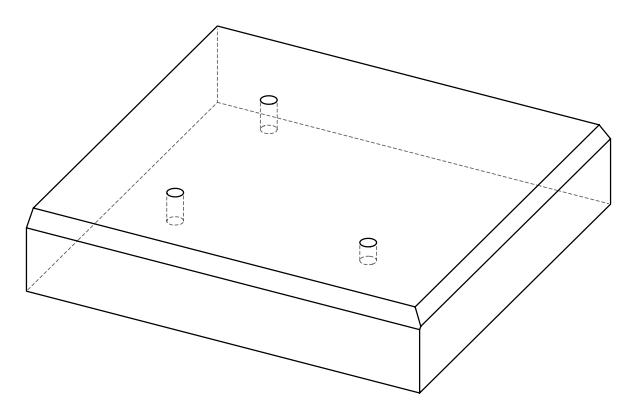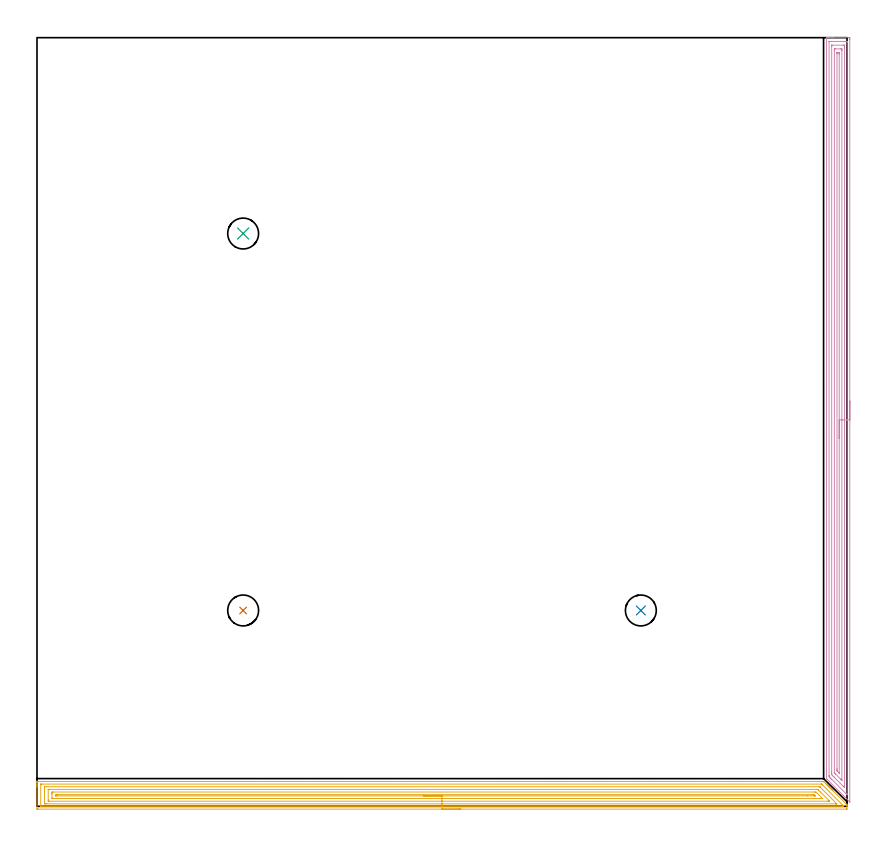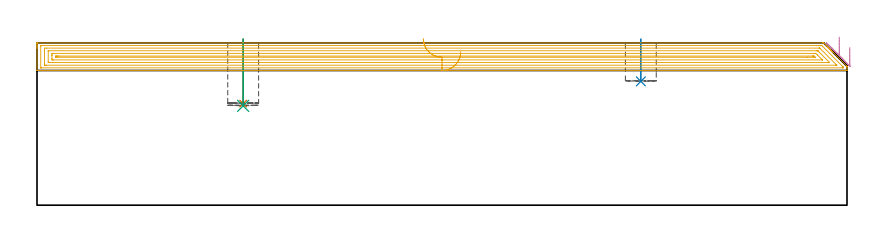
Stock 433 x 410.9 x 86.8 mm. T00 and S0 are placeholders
(PLAN: 5 operations, 1 tool changes, 37.4 min)
(1 INDEXABLE_INSERT_DRILL_BLIND_HOLE_FROM_SOLID | STEP1POCKET | NXT0302_004 | 0.14 min | 6892 mm3)
(2 INDEXABLE_INSERT_DRILL_BLIND_HOLE_FROM_SOLID_1 | STEP1POCKET_1 | NXT0302_004 | 0.09 min | 4353 mm3)
(3 INDEXABLE_INSERT_DRILL_BLIND_HOLE_FROM_SOLID_2 | STEP1POCKET_2 | NXT0302_004 | 0.14 min | 7149 mm3)
(4 AREA_MILL | FG_CHAMFER_SURFACE | UGT0205_001 | 16.33 min | 32095 mm3)
(5 AREA_MILL_1 | FG_CHAMFER_SURFACE_1 | UGT0205_001 | 20.74 min | 46595 mm3)
(TOOL NXT0302_004 | Index. Insert Drill 16.5mm [880-D1650L20-05] | D16.5 PA176 FL83 Z2)
(TOOL UGT0205_001 | Chamfer Mill 20 x 3 x 45 deg. | D20 FL50 Z2)
(OP 1 INDEXABLE_INSERT_DRILL_BLIND_HOLE_FROM_SOLID)
G17 G21 G94 G90
T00 M6
G54
G17 G0 G90 X110.2 Y104.7 S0 M3
G43 Z96.8 H1
G94 G81 G98 Z54.3 F250. R88.8
G80
M5
M2
(OP 2 INDEXABLE_INSERT_DRILL_BLIND_HOLE_FROM_SOLID_1)
G17 G21 G94 G90
T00 M6
G54
G17 G0 G90 X322.8 Y104.7 S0 M3
G43 Z96.8 H1
G94 G81 G98 Z66.2 F250. R88.8
G80
M5
M2
(OP 3 INDEXABLE_INSERT_DRILL_BLIND_HOLE_FROM_SOLID_2)
G17 G21 G94 G90
T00 M6
G54
G17 G0 G90 X110.2 Y306.2 S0 M3
G43 Z96.8 H1
G94 G81 G98 Z53.1 F250. R88.8
G80
M5
M2
(OP 4 AREA_MILL)
G17 G21 G94 G90
T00 M6
G54
G17 G0 G90 X434.5 Y216.6 S1061 M3
G43 Z96.8 H0
Z84.3
G94 G1 Y216.562 Z83.428 F250.
Y216.448 Z82.563
Y216.259 Z81.712
Y215.997 Z80.88
Y215.663 Z80.074
Y215.26 Z79.3
Y214.792 Z78.564
Y214.26 Z77.872
Y213.671 Z77.229
Y213.028 Z76.64
Y212.336 Z76.108
Y211.6 Z75.64
Y210.826 Z75.237
Y210.02 Z74.903
Y209.188 Z74.641
Y208.336 Z74.452
Y207.472 Z74.338
Y206.6 Z74.3
X434.499 Y2.471 Z74.301
Y2.443
X434.493 Y2.318 Z74.305
X434.444 Y2.362 Z74.354
X434.329 Y2.471 Z74.469
X422.268 Y14.531 Z86.531
X422.025 Y14.779 Z86.769
X422.004 Y14.805 Z86.789
X422. Y14.978 Z86.8
Y410.729
X422.002 Y410.892 Z86.788
X422.021 Y410.9 Z86.769
X422.382 Z86.417
X422.705 Z86.094
X423.383 Z85.412
X424.607 Z84.189
X425.153 Z83.641
X425.765 Z83.03
X433.729 Z75.069
X434.001 Y410.897 Z74.796
X434.492 Y410.891 Z74.306
X434.494 Y410.78 Z74.304
X434.499 Y410.282 Z74.301
X434.5 Y409.779 Z74.3
Y206.6
X433.086 Z75.714
Y6.491
X433.083 Y6.303 Z75.717
X433.08 Y6.21 Z75.72
X433.078 Y6.184 Z75.722
X433.051 Y6.207 Z75.749
X432.969 Y6.285 Z75.831
X432.759 Y6.491 Z76.041
X424.718 Y14.531 Z84.082
X424.268 Y14.984 Z84.532
X423.834 Y15.425 Z84.966
X423.421 Y15.861 Z85.379
X423.415 Y16.287 Z85.385
X423.414 Y16.318 Z85.386
X423.415 Y408.711 Z85.385
X423.416 Y408.819 Z85.384
X423.419 Y408.872 Z85.381
X423.42 Y408.89 Z85.38
X423.467 Y408.891 Z85.333
X423.869 Y408.899 Z84.931
X431.831 Y408.9 Z76.969
X432.232 Z76.568
X432.717 Y408.899 Z76.083
X432.96 Y408.894 Z75.84
X433.07 Y408.89 Z75.73
X433.085 Y408.528 Z75.715
Y408.495
X433.086 Y206.6 Z75.714
X431.672 Z77.128
X431.671 Y10.958 Z77.129
X431.67 Y10.631 Z77.13
X431.666 Y10.065 Z77.134
X431.665 Y10.052 Z77.135
X431.642 Y10.065 Z77.158
X431.347 Y10.355 Z77.453
X430.741 Y10.958 Z78.059
X426.038 Y15.661 Z82.762
X425.383 Y16.318 Z83.417
X425.153 Y16.555 Z83.647
X424.835 Y16.889 Z83.965
X424.832 Y17.211 Z83.968
X424.83 Y17.538 Z83.97
X424.829 Y18.105 Z83.971
X424.828 Y18.432 Z83.972
X424.829 Y406.143 Z83.971
X424.831 Y406.709 Z83.969
X424.834 Y406.871 Z83.966
X424.835 Y406.885 Z83.965
X424.851 Y406.89 Z83.949
X424.901 Y406.896 Z83.899
X424.964 Y406.899 Z83.836
X431.158 Y406.9 Z77.642
X431.347 Y406.898 Z77.453
X431.536 Y406.894 Z77.264
X431.657 Y406.89 Z77.143
X431.665 Y406.817 Z77.135
X431.667 Y406.709 Z77.133
X431.67 Y406.382 Z77.13
X431.671 Y405.815 Z77.129
X431.672 Y405.488 Z77.128
Y206.6
X430.257 Z78.543
Y14.531
X430.252 Y13.987 Z78.548
X430.25 Y13.93 Z78.55
X430.247 Y13.914 Z78.553
X430.205 Y13.953 Z78.595
X430.011 Y14.142 Z78.789
X429.617 Y14.531 Z79.183
X426.937 Y17.211 Z81.863
X426.923 Y17.226 Z81.877
X426.488 Y17.667 Z82.312
X426.27 Y17.891 Z82.53
X426.249 Y17.917 Z82.551
X426.247 Y17.947 Z82.553
X426.244 Y18.007 Z82.556
X426.243 Y18.105 Z82.557
Y404.029
X426.244 Y404.714 Z82.556
X426.246 Y404.813 Z82.554
X426.249 Y404.872 Z82.551
X426.254 Y404.89 Z82.546
X426.276 Y404.892 Z82.524
X426.491 Y404.896 Z82.309
X426.923 Y404.9 Z81.877
X429.599 Z79.201
X430.014 Y404.897 Z78.786
X430.221 Y404.892 Z78.579
X430.244 Y404.89 Z78.556
X430.251 Y404.88 Z78.549
X430.254 Y404.843 Z78.546
X430.255 Y404.786 Z78.545
X430.257 Y404.235 Z78.543
Y404.029
Y206.6
X428.843 Z79.957
Y18.105
X428.842 Y17.954 Z79.958
X428.838 Y17.801 Z79.962
X428.836 Y17.775 Z79.964
X428.813 Y17.794 Z79.987
X428.759 Y17.843 Z80.041
X428.692 Y17.907 Z80.108
X428.494 Y18.105 Z80.306
X427.808 Y18.797 Z80.992
X427.709 Y18.901 Z81.091
X427.664 Y18.952 Z81.136
X427.662 Y18.998 Z81.138
X427.659 Y19.148 Z81.141
X427.657 Y19.891 Z81.143
Y20.044
Y402.394
X427.659 Y402.546 Z81.141
X427.664 Y402.85 Z81.136
X427.671 Y402.891 Z81.129
X427.686 Y402.894 Z81.114
X427.726 Y402.897 Z81.074
X427.808 Y402.899 Z80.992
X428.041 Y402.9 Z80.759
X428.692 Y402.896 Z80.108
X428.785 Y402.894 Z80.015
X428.836 Y402.89 Z79.964
X428.839 Y402.699 Z79.961
X428.842 Y402.394 Z79.958
X428.843 Y402.242 Z79.957
Y402.09
Y206.6
Y205.728 Z79.995
Y204.864 Z80.109
Y204.012 Z80.298
Y203.18 Z80.56
Y202.374 Z80.894
Y201.6 Z81.297
Y200.864 Z81.765
Y200.172 Z82.296
Y199.529 Z82.886
Y198.94 Z83.529
Y198.408 Z84.221
Y197.94 Z84.957
Y197.537 Z85.731
Y197.203 Z86.537
Y196.941 Z87.369
Y196.752 Z88.22
Y196.638 Z89.085
Y196.6 Z89.957
G0 Z96.8
M5
M2
(OP 5 AREA_MILL_1)
G17 G21 G94 G90
T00 M6
G54
G17 G0 G90 X226.5 Y-1.5 S1061 M3
G43 Z96.8 H0
Z82.
G94 G1 X226.462 Z81.128 F250.
X226.348 Z80.264
X226.159 Z79.412
X225.897 Z78.58
X225.563 Z77.774
X225.16 Z77.
X224.692 Z76.264
X224.16 Z75.572
X223.571 Z74.929
X222.928 Z74.34
X222.236 Z73.808
X221.5 Z73.34
X220.726 Z72.937
X219.92 Z72.603
X219.088 Z72.341
X218.236 Z72.152
X217.372 Z72.038
X216.5 Z72.
X0.626
X0.12 Y-1.495 Z72.003
X0.01 Y-1.492 Z72.006
X0. Y-1.377 Z72.12
Y10.284 Z83.778
Y10.81 Z84.307
Y11.161 Z84.657
Y11.687 Z85.183
Y12.037 Z85.532
Y12.738 Z86.238
Y12.992 Z86.491
X0.003 Y13.148 Z86.641
X0.01 Y13.298 Z86.789
X0.179 Y13.3 Z86.8
X419.86
X420.495 Z86.786
X420.665 Y13.136 Z86.635
X421.764 Y12.037 Z85.533
X422.349 Y11.453 Z84.949
X422.447 Y11.353 Z84.853
X422.542 Y11.259 Z84.758
X422.641 Y11.161 Z84.657
X422.734 Y11.066 Z84.566
X422.84 Y10.961 Z84.46
X422.933 Y10.868 Z84.364
X423.021 Y10.78 Z84.279
X423.138 Y10.663 Z84.162
X423.226 Y10.576 Z84.072
X423.308 Y10.493 Z83.992
X423.436 Y10.365 Z83.864
X423.518 Y10.284 Z83.78
X423.594 Y10.206 Z83.705
X423.733 Y10.067 Z83.566
X423.81 Y9.992 Z83.488
X423.881 Y9.919 Z83.418
X424.031 Y9.769 Z83.268
X424.102 Y9.699 Z83.196
X424.168 Y9.632 Z83.131
X424.329 Y9.471 Z82.97
X424.394 Y9.407 Z82.904
X424.455 Y9.346 Z82.845
X424.627 Y9.173 Z82.672
X424.687 Y9.115 Z82.612
X424.742 Y9.059 Z82.558
X424.925 Y8.875 Z82.374
X424.979 Y8.823 Z82.319
X425.028 Y8.772 Z82.271
X425.223 Y8.577 Z82.076
X425.271 Y8.53 Z82.027
X425.315 Y8.485 Z81.984
X425.521 Y8.279 Z81.778
X432.869 Y0.932 Z74.43
X432.97 Y0.827 Z74.325
X432.998 Y0.791 Z74.288
X433. Y0.596 Z74.094
Y0.552 Z74.051
Y-0.237 Z73.257
X432.999 Y-1.463 Z72.034
X432.997 Y-1.491 Z72.005
X432.625 Y-1.5 Z72.
X216.5
Y-0.086 Z73.414
X2.413 Y-0.085 Z73.415
X2.257 Y-0.084 Z73.416
X2.056 Y-0.08 Z73.42
X2.013 Y-0.079 Z73.421
X2.008 Y-0.051 Z73.449
X2.005 Y-0.018 Z73.482
X2.001 Y0.167 Z73.667
X2. Y11.566 Z85.066
X2.002 Y11.701 Z85.201
X2.006 Y11.809 Z85.309
X2.01 Y11.875 Z85.375
X2.045 Y11.879 Z85.379
X2.413 Y11.884 Z85.384
X2.569 Y11.885 Z85.385
X419.121 Y11.886 Z85.386
X419.305 Y11.885 Z85.385
X419.398 Y11.882 Z85.382
X419.442 Y11.879 Z85.379
X419.464 Y11.874 Z85.374
X419.511 Y11.83 Z85.33
X419.86 Y11.489 Z84.989
X430.587 Y0.763 Z74.263
X430.707 Y0.639 Z74.139
X430.823 Y0.516 Z74.016
X430.99 Y0.333 Z73.833
X430.997 Y0.237 Z73.737
Y0.099 Z73.599
X430.994 Y-0.009 Z73.491
X430.99 Y-0.075 Z73.425
X430.955 Y-0.079 Z73.421
X430.587 Y-0.084 Z73.416
X430.431 Y-0.085 Z73.415
X216.5 Y-0.086 Z73.414
Y1.328 Z74.828
X5.095 Y1.329 Z74.829
X4.391 Y1.33 Z74.83
X4.201 Y1.332 Z74.832
X4.019 Y1.335 Z74.835
X4.01 Y1.516 Z75.016
X4.003 Y1.711 Z75.211
X4. Y2.393 Z75.893
Y2.59 Z76.09
X4.001 Y9.603 Z83.103
X4.01 Y10.284 Z83.784
X4.017 Y10.464 Z83.964
X5.095 Y10.471 Z83.971
X418.072
X418.263 Y10.469 Z83.969
X418.39 Y10.465 Z83.965
X418.427 Y10.462 Z83.962
X418.444 Y10.449 Z83.949
X418.48 Y10.417 Z83.917
X418.616 Y10.284 Z83.784
X427.383 Y1.516 Z75.016
X427.502 Y1.393 Z74.893
X427.542 Y1.348 Z74.848
X427.551 Y1.335 Z74.835
X427.521 Y1.334 Z74.834
X427.394 Y1.331 Z74.831
X427.202 Y1.329 Z74.829
X427.011 Y1.328 Z74.828
X216.5
Y2.743 Z76.243
X6.526
X6.147 Y2.745 Z76.245
X6.081 Y2.746 Z76.246
X6.019 Y2.749 Z76.249
X6.01 Y2.839 Z76.339
X6. Y3.259 Z76.759
Y3.27 Z76.77
X6.001 Y8.963 Z82.463
X6.003 Y9.017 Z82.517
X6.007 Y9.043 Z82.543
X6.01 Y9.05 Z82.55
X6.024 Y9.052 Z82.552
X6.166 Y9.056 Z82.556
X6.346 Y9.057 Z82.557
X416.641
X417.178 Y9.055 Z82.555
X417.357 Y9.052 Z82.552
X417.384 Y9.05 Z82.55
X417.406 Y9.033 Z82.533
X417.457 Y8.989 Z82.489
X417.552 Y8.897 Z82.397
X417.921 Y8.53 Z82.03
X418.798 Y7.654 Z81.154
X423.587 Y2.862 Z76.362
X423.659 Y2.787 Z76.287
X423.691 Y2.75 Z76.25
X423.69 Y2.748 Z76.248
X423.686 Y2.747 Z76.247
X423.436 Y2.744 Z76.244
X423.079 Y2.743 Z76.243
X422.542
X216.5
Y4.157 Z77.657
X8.671
X8.227 Y4.161 Z77.661
X8.02 Y4.164 Z77.664
X8.01 Y4.282 Z77.782
X8.001 Y4.803 Z78.303
X8. Y6.558 Z80.058
X8.001 Y6.777 Z80.277
X8.008 Y7.427 Z80.927
X8.018 Y7.636 Z81.136
X8.229 Y7.639 Z81.139
X8.681 Y7.643 Z81.143
X415.391
X416.284 Y7.64 Z81.14
X416.301 Y7.638 Z81.138
X417.178 Y6.821 Z80.321
X419.619 Y4.383 Z77.883
X419.82 Y4.16 Z77.66
X419.794 Y4.158 Z77.658
X419.739 Y4.157 Z77.657
X419.629
X216.5
Y5.571 Z79.071
X10.458 Y5.572 Z79.072
X10.123 Y5.574 Z79.074
X10.029 Y5.577 Z79.077
X10.01 Y5.579 Z79.079
X10.007 Y5.593 Z79.093
X10.003 Y5.63 Z79.13
X10.002 Y5.75 Z79.25
X10.004 Y5.9 Z79.4
X10.01 Y6.124 Z79.624
X10.021 Y6.222 Z79.722
X10.127 Y6.225 Z79.725
X10.458 Y6.227 Z79.727
X11.017 Y6.229 Z79.729
X11.352
X414.497 Y6.228 Z79.728
X415.058 Y6.226 Z79.726
X415.222 Y6.223 Z79.723
X415.302 Y6.219 Z79.719
X415.391 Y6.143 Z79.643
X415.643 Y5.9 Z79.4
X415.897 Y5.645 Z79.145
X415.958 Y5.583 Z79.083
X415.926 Y5.578 Z79.078
X415.838 Y5.574 Z79.074
X415.725 Y5.572 Z79.072
X411.733 Y5.571 Z79.071
X216.5
X215.628 Z79.109
X214.764 Z79.223
X213.912 Z79.412
X213.08 Z79.674
X212.274 Z80.008
X211.5 Z80.411
X210.764 Z80.88
X210.072 Z81.411
X209.429 Z82.
X208.84 Z82.643
X208.308 Z83.335
X207.84 Z84.071
X207.437 Z84.845
X207.103 Z85.651
X206.841 Z86.483
X206.652 Z87.335
X206.538 Z88.199
X206.5 Z89.071
G0 Z96.8
M5
M2
